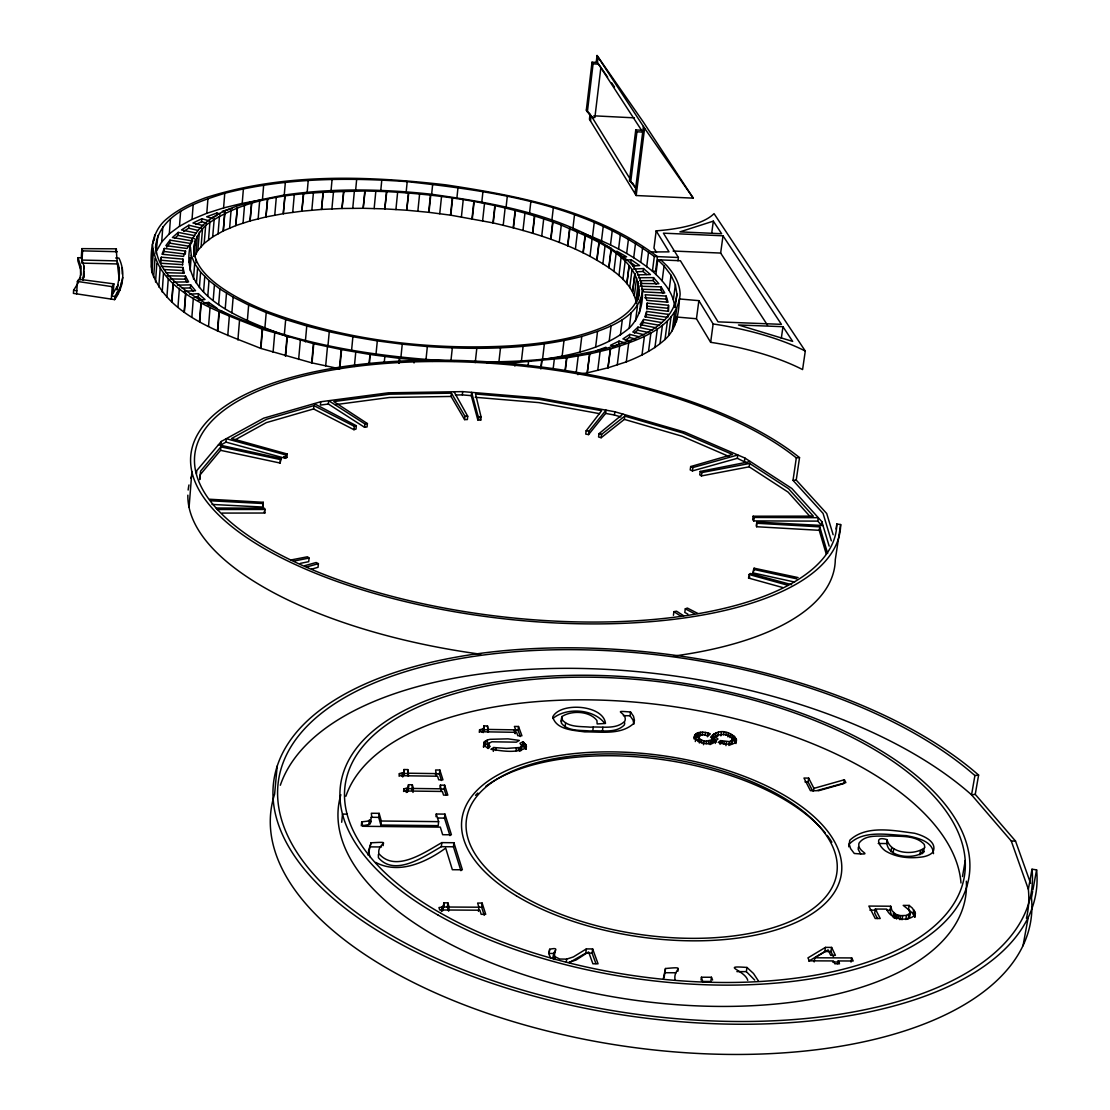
<?xml version="1.0" encoding="UTF-8"?>
<svg xmlns="http://www.w3.org/2000/svg" width="1110" height="1110" viewBox="0 0 1110 1110"><rect width="100%" height="100%" fill="white"/><g stroke="black" fill="none" stroke-linecap="round" stroke-linejoin="round"><path stroke-width="1.5" d="M646.755 308.913L647.158 303.141L668.525 305.305L668.567 311.355L647.116 308.677L647.158 303.141M639.457 289.71C638.583 307.151 622.363 318.084 608.169 325.063C577.505 338.841 543.678 343.614 510.392 345.862C428.654 350.399 345.307 340.312 268.342 311.799C238.317 300.102 166.056 265.581 205.586 225.441C251.04 192.377 311.202 192.391 365.121 190.989L386.488 191.6C445.845 194.75 505.452 204.129 561.285 225.066C591.713 238.83 645.382 257.062 638.208 299.686M914.876 917.221L915.361 913.017L912.378 908.146L909.187 905.427L903.207 905.385L908.632 909.687L910.172 913.128L909.118 917.984L905.816 919.496L906.509 915.445L910.172 913.128M933.496 853.645C932.941 840.839 916.374 837.675 906.329 835.636C887.861 834.928 863.372 829.517 849.15 844.224M694.222 739.121C693.348 730.491 705.1 731.379 710.317 733.876L708.291 735.847L703.227 734.764L699.356 735.583L698.107 740.37L698.828 739.371M858.349 847.152L858.224 849.4L860.652 854.006M182.567 264.929L182.956 259.13L161.311 257.201L160.867 263.264L182.637 264.666M212.024 504.426L262.862 507.062L263.25 502.289L209.804 499.25M262.862 507.062L263.25 502.289M78.449 282.44L73.607 290.251L73.413 293.373L114.621 299.617C123.404 287.781 125.485 271.423 118.923 258.075L115.704 257.992M83.167 280.33L83.972 266.15L81.28 257.811L78.019 257.686L77.811 260.739L80.489 269.036L80.614 275.724M76.604 293.928L77.409 281.427L78.768 279.234L113.858 283.855L113.206 293.22L111.541 296.051L114.843 296.481L120.269 287.157L122.78 277.5M80.489 269.036L80.683 265.956L78.019 257.686M81.28 257.811L81.876 248.64L116.328 248.834C116.675 259.379 118.146 269.619 119.297 280.275M81.807 263.125L82.598 250.874L81.876 248.64M83.777 269.231L83.972 266.15M713.036 743.187L713.577 739.371L710.608 737.193C726.037 719.003 754.883 751.956 718.253 742.396L720.64 740.606L729.45 741.633L732.406 739.843L732.212 738.4C728.16 733.821 719.793 733.335 714.854 736.665L714.313 740.467L716.408 742.035M111.333 299.173L112.193 286.671L113.858 283.855M116.12 251.887L116.328 248.834M114.621 299.617L114.843 296.481M82.001 260.073L116.703 260.878C121.698 270.146 118.493 280.275 116.8 289.821L118.048 285.048M118.825 270.66L119.047 267.593M117.369 294.913L117.577 291.805M120.046 290.251L120.269 287.157M122.308 267.774L122.267 274.045M121.365 285.353L121.573 282.259M152.458 244.172C157.329 294.58 223.776 312.84 262.238 329.226L313.436 343.628L341.575 349.594L339.757 368.825L311.674 362.831L260.614 348.346C220.807 332.154 168.429 316.447 151.82 272.047C149.892 253.135 151.057 230.935 167.402 218.351C178.599 208.999 191.961 202.825 205.544 197.76C282.8 172.98 366.05 175.671 445.679 184.829C519.133 195.957 596.944 210.692 657.453 256.604L655.566 271.312L652.43 271.173C631.604 254.051 606.976 242.313 581.89 232.85M151.473 267.302L152.805 248.959M153.319 242.965L153.555 239.649M151.862 272.172L153.194 253.774M154.332 240.01L154.679 235.056M155.456 247.863C158.439 214.064 197.344 201.867 224.761 193.293C284.174 177.919 346.334 177.322 407.204 181.651C492.313 191.003 583.791 204.06 654.317 256.479L678.404 257.506L677.974 260.767M153.638 277.028L154.984 258.575M156.038 253.649L157.856 235.473M155.539 282.037L156.815 263.403M156.76 250.61L161.699 241.952L162.809 226.898M158.785 286.963L160.159 268.412M161.311 257.201L161.089 260.24L182.734 262.154L182.956 259.13M164.072 251.457L164.294 248.446L185.55 251.096L185.315 254.107L164.072 251.457L162.92 254.356M162.213 292.041L163.475 273.31M161.699 241.952L169.317 233.808L170.44 218.85M166.68 247.252L169.733 243.145L169.955 240.149L190.615 243.478L186.966 248.501L165.889 245.615L169.955 240.149M166.916 296.994L168.304 278.332M171.689 301.962L173.091 283.244M171.842 302.087L173.243 283.369M174.52 238.442L177.975 235.362L178.21 232.378L194.736 235.681M169.317 233.808L179.487 226.287L180.611 211.413M177.975 306.984L179.39 288.225M183.386 273.407L182.914 267.482L161.117 266.331M183.733 231.338L188.658 228.202L188.88 225.233L201.437 228.258M186.799 282.079L185.231 279.165L185.467 276.099L167.083 275.793M184.177 311.91L185.62 293.109M184.371 312.035L185.814 293.22M179.487 226.287L192.03 219.419L193.168 204.642M282.661 334.804C243.798 319.527 172.882 295.884 192.099 239.33C209.596 207.501 250.804 201.978 283.092 195.235C331.973 187.978 381.743 188.867 430.777 194.153C497.585 203.588 569.097 215.576 623.986 257.7C647.019 273.435 648.226 309.177 629.203 328.171C603.701 349.414 569.527 355.477 537.615 360.223M191.85 242.688L192.099 239.33M190.115 270.604L191.295 255.314L190.448 247.169M193.32 291.458L190.393 287.934L190.629 284.854L177.475 285.145M193.737 253.469L194.514 243.548M193.737 256.41L194.125 251.415M194.014 256.257L195.318 239.635M193.473 279.026L194.666 263.653L191.295 255.314M194.583 256.563L195.915 254.107L197.316 236M191.891 316.836L193.348 297.979M195.957 262.89L196.22 259.546M195.915 254.107L197.871 250.43L199.356 232.268M196.415 283.272L197.608 267.857L194.666 263.653M195.693 224.539L201.618 221.709L201.84 218.753L209.873 221.043M197.871 250.43L201.09 246.864L202.492 228.854M202.547 300.657L198.149 296.758L198.385 293.664L189.741 294.219M199.384 287.559L200.591 272.103L197.608 267.857M201.09 246.864L204.171 243.409L205.683 225.344M192.03 219.419L206.793 213.286L207.945 198.579M199.495 321.65L200.979 302.752M199.703 321.775L201.188 302.863M203.56 291.819L204.781 276.321L200.591 272.103M204.171 243.409L208.513 240.093L209.915 222.166M189.075 507.325L191.891 471.542M207.792 296.092L209.013 280.566L204.781 276.321M208.513 240.093L212.676 236.888L214.23 218.92M208.458 305.527L208.708 302.42L203.74 302.961M216.686 215.937L216.908 213.009L220.182 214.105M208.541 326.396L210.04 307.456M212.676 236.888L218.059 233.863L219.489 216.034M213.189 300.31L214.438 284.757L209.013 280.566M206.793 213.286L223.582 207.931L224.761 193.293M218.059 233.863L223.249 230.935L224.678 213.148M223.249 230.935L224.844 213.065M218.656 304.556L219.905 288.961L214.438 284.757M217.449 331.044L218.975 312.063M217.699 331.155L219.225 312.174M223.415 230.852L229.617 228.23L231.06 210.47M225.233 308.677L226.509 293.04L219.905 288.961M229.617 228.23L235.764 225.594L237.207 207.889M235.764 225.594L237.401 207.82M227.758 335.567L229.312 316.544M220.848 446.872L200.619 471.07L199.717 479.659L200.341 474.567L220.557 450.327L220.848 446.872L280.4 459.582L281.232 458.513L218.448 444.791M829.156 546.12L821.844 521.631L791.818 488.442L744.907 458.041L684.634 432.067L614.843 411.754L539.515 398.046L462.676 391.622L388.389 392.815L320.721 401.751L263.708 418.165L221.237 441.461L220.959 444.902L225.982 442.127L285.367 458.333L286.921 457.445L287.226 454.004L231.56 438.519L266.58 419.261L313.908 405.608L354.27 426.323L356.338 425.713L356.005 429.084L353.951 429.695L313.603 408.952L266.289 422.646L234.182 440.337M231.879 312.812L233.155 297.147L226.509 293.04M223.582 207.931L242.202 203.38L243.395 188.825M235.958 225.524L243.034 223.221L244.491 205.558M225.982 442.127L226.274 438.7L285.672 454.892L287.226 454.004M237.901 339.993L239.482 320.929M243.034 223.221L250.055 220.918L251.512 203.297M250.055 220.918L251.734 203.227M247.336 320.776L248.654 305.056L233.155 297.147M250.263 220.862L258.144 218.906L259.615 201.312M263.667 185.176L262.446 199.675L242.202 203.38M258.144 218.906L265.942 216.95L267.441 199.384M265.942 216.95L267.676 199.342M260.614 348.346L262.238 329.226M260.905 348.429L262.543 329.309M264.86 328.324L266.22 312.562L248.654 305.056M266.192 216.894L274.753 215.298L276.265 197.774M284.229 195.235L285.353 182.401M274.753 215.298L283.272 213.689L284.798 196.206M283.272 213.689L285.048 196.165M273.074 352.203L274.739 333.069M222.083 513.084L264.804 513.028L265.124 509.476L264.388 508.2L216.103 508.005M283.536 213.647L292.721 212.426L294.247 194.958M266.22 312.562L285.672 319.569L284.271 335.387L289.141 336.871M285.298 355.991L286.99 336.829M285.617 356.074L287.31 336.899M292.721 212.426L301.851 211.191L303.405 193.75M301.851 211.191L303.682 193.723M220.557 450.327L280.095 463.037L280.4 459.582M281.232 458.513L280.095 463.037M307.082 193.279L308.219 180.486M285.367 458.333L285.672 454.892M298.632 359.46L300.352 340.271M302.128 211.164L311.827 210.303L313.395 192.904M305.333 341.838L306.776 325.993L285.672 319.569M311.827 210.303L321.484 209.443L323.065 192.072M321.484 209.443L323.357 192.044M311.674 362.831L313.436 343.628M312.021 362.901L313.769 343.698M277.181 766.108L274.614 794.177A383.921 183.941 8.3 0 0 631.729 1047.229A383.921 183.941 8.3 0 0 1031.467 897.865L1032.633 891.483M330.905 192.21L332.07 179.459M321.775 209.429L331.904 208.957L333.5 191.6M313.603 408.952L313.908 405.608M320.721 401.751L320.415 405.081L328.38 404.026L364.552 427.294L367.063 426.948L367.396 423.576L333.819 401.57L389.79 394.175L451.423 393.162L464.979 416.292L464.618 419.622L467.365 419.566L467.726 416.25L454.073 391.761M325.688 365.842L327.478 346.611M327.936 346.029L329.268 331.737L306.776 325.993M290.64 560.023L307.498 556.776L309.066 558.053L308.719 561.688L300.338 563.367M331.904 208.957L341.991 208.486L343.6 191.142M341.991 208.486L343.906 191.142M328.38 404.026L328.685 400.696L364.885 423.923L367.396 423.576M304.723 565.684L316.156 562.52L318.39 563.644L318.043 567.293L311.577 569.152M342.296 208.472L352.744 208.389L354.381 191.073M355.616 190.448L356.671 179.321M339.396 368.77L341.214 349.539M352.744 208.389L363.164 208.292L364.815 190.989M363.164 208.292L365.121 190.989M351.676 349.442L352.883 336.732L329.268 331.737M354.381 366.466L355.769 352.036L341.575 349.594M363.469 208.292L374.139 208.597L375.818 191.308M353.951 429.695L354.27 426.323M380.716 191.156L381.785 180.056M369.047 364.094L369.991 354.465L355.769 352.036M369.408 364.135L369.991 354.465M374.139 208.597L384.795 208.874L386.488 191.6M384.795 208.874L386.807 191.614M364.552 427.294L364.885 423.923M375.901 355.214L377.317 340.895L352.883 336.732M385.114 208.888L395.909 209.568L397.63 192.294M384.213 362.845L384.851 356.435L370.351 354.52M341.7 822.26L342.518 814.088L347.111 814.143M406.094 192.751L407.204 181.651M395.909 209.568L406.704 210.22L408.425 192.974M406.704 210.22L408.744 192.987M398.879 363.164L399.364 358.35L384.851 356.435M399.239 363.192L399.725 358.377L432.553 361.333M400.793 358.502L402.25 344.183L377.317 340.895M407.023 210.248L417.846 211.288L419.594 194.042M361.305 825.868L361.707 821.844L367.396 821.192L370.587 819.624L371.739 817.015L371.337 813.255L379.148 813.353L381.285 821.011L380.855 825.035L438.186 825.66L438.63 821.65L436.272 814.018L444.943 814.116L451.423 834.789L442.654 834.706L440.323 827.13L362.901 826.284L361.707 821.844M636.613 303.807C632.256 280.497 609.071 267.01 589.993 256.327C559.648 240.19 526.32 230.533 492.965 222.888L450.813 215.201L428.668 212.315L430.444 195.082M428.987 212.357L430.763 195.11M414.016 362.97L414.349 359.765M431.554 195.194L432.692 184.094M362.72 825.715L368.881 824.55L369.297 820.526M368.881 824.55L370.171 823.648L370.587 819.624M368.021 855.047L371.073 842.809C394.647 841.463 376.97 842.643 378.857 853.618C395.451 873.112 425.13 852.105 441.808 842.615L453.907 842.74L462.384 869.796L452.353 869.713L445.693 848.096C426.185 862.22 399.031 874.874 375.679 862.401M439.74 213.758L441.53 196.512M425.865 360.847L427.35 346.542C478.896 349.983 531.454 349.289 581.779 336.469C605.477 329.018 639.041 319.056 642.648 290.126M380.855 825.035L378.732 817.362L379.148 813.353M383.158 845.64L383.436 842.934M450.507 215.146L452.311 197.899M450.813 215.201L452.63 197.955M456.848 198.468L458.014 187.382M399.1 776.223L399.378 773.601L403.651 772.56L403.971 769.535L407.772 769.591L408.577 775.862M401.848 775.932L402.125 773.295M461.399 216.95L463.231 199.689M402.625 776.931L403.041 772.99M403.971 769.535L403.235 776.5L404.193 771.325M403.596 791.486L403.887 788.835L408.202 787.781L408.494 784.714L412.323 784.756L413.447 788.461L413.017 792.415L411.907 788.711L412.323 784.756M196.47 473.817L196.817 470.557L221.237 441.461M450.951 360.653L452.311 347.943M408.078 775.959L407.772 769.591M406.232 792.498L406.648 788.53M407.578 788.211L407.148 792.179L408.744 786.518M407.772 791.749L408.494 784.714M464.618 419.622L451.076 396.45L451.423 393.162M472 218.684L473.859 201.423M472.305 218.739L474.164 201.479M481.754 202.547L482.961 191.461M455.433 395.007L462.315 394.896L462.676 391.622M482.614 220.821L484.501 203.56M477.827 419.927L471.278 395.646L471.639 392.371L478.188 416.597L477.827 419.927L480.685 420.163L481.046 416.833L475.538 393.994L539.224 399.336L601.62 410.686L586.149 430.777L585.747 434.093L588.55 434.607L605.63 413.419L606.032 410.145L588.952 431.29L588.55 434.607M475.233 362.651L476.8 348.387M492.965 222.888L494.852 205.614M493.256 222.957L495.157 205.683M436.466 776.237L435.606 769.979L439.837 770.049L442.959 779.844L438.7 779.789L437.576 776.209L400.002 775.696L399.378 773.601M441.475 780.51L439.407 773.961L439.837 770.049M435.98 816.683L436.272 814.018M440.087 787.767L440.392 785.131L444.652 785.186L447.816 795.149L443.528 795.093L442.39 791.458L404.512 790.972L403.887 788.835M503.205 225.344L505.119 208.07M441.267 791.458L440.392 785.131M506.063 207.403L507.298 196.29M446.026 794.843L444.208 789.141L444.652 785.186M449.966 835.636L444.486 818.112L444.943 814.116M378.357 854.534L378.427 857.697C395.007 877.219 424.7 856.171 441.364 846.666L441.808 842.615M513.195 227.744L515.137 210.442M513.472 227.814L515.415 210.511M498.889 362.082L500.499 347.846M441.447 911.324L441.919 907.175L444.083 904.886L443.792 902.832L447.857 902.86L449.12 907.037L448.648 911.185L447.385 906.995L447.857 902.86M442.89 906.801L442.418 910.963L444.083 904.886M443.487 905.593L443.792 902.832M443.07 910.464L443.528 906.315M522.963 230.505L524.933 213.175M460.914 870.698L453.449 846.791L453.907 842.74M529.553 212.995L530.816 201.867M514.721 365.787L515.082 362.609L566.572 357.906L589.549 353.951L610.542 348.942C637.431 340.326 677.1 328.033 680.111 294.414A265.124 88.883 5.9 0 0 667.11 265.998L660.852 259.906M515.04 365.773L515.401 362.582M532.495 233.183L534.479 215.853M532.772 233.267L534.756 215.937M521.478 360.542L523.101 346.348M479.284 732.309L479.589 729.756L483.669 728.784L483.835 725.912L487.512 725.982L488.428 731.989M481.934 732.045L482.226 729.478M482.808 731.74L483.1 729.187M483.669 728.784L483.225 732.628L483.835 725.912M483.696 731.448L484.14 727.605M541.708 236.222L543.706 218.864M487.484 739.926L484.348 741.799L483.391 746.919L487.04 743.797L487.484 739.926L490.162 739.316L507.991 738.844L519.327 740.412L516.358 742.16L491.799 741.785L488.456 743.617L488.081 748.459L488.456 743.617M483.724 747.099L484.348 741.799M527.999 366.466L528.554 361.693M485.112 744.616L485.569 740.759M487.873 732.114L487.512 725.982M488.983 742.84L488.012 747.474M488.844 748.168L488.525 744.588M551.809 220.862L553.293 208.111M550.699 239.177L552.711 221.806M550.948 239.274L552.974 221.889M493.312 751.387L493.77 747.516L506.41 748.417L520.229 747.474L521.853 746.087L519.966 743.284L522.921 741.841L526.237 745.185L526.154 749.222M495.892 750.471L496.184 747.89M540.723 368.742L541.652 360.805M541.028 368.7L541.957 360.764M542.512 359.654L544.358 343.933M478.452 911.379L478.937 907.231L477.619 903.054L482.142 903.082L485.722 914.349L481.171 914.321L479.881 910.214L439.699 909.95L438.977 907.536L441.919 907.175M559.246 242.466L561.285 225.066M484.21 915.278L481.657 907.231L482.142 903.082M567.598 245.671L569.652 228.244M553.168 368.839L554.292 359.335M567.834 245.768L569.888 228.341M600.871 67.488L594.877 117.521L592.171 117.382L587.384 111.819L586.33 110.112L592.019 62.202L597.457 62.479L642.704 132.076L636.946 131.799L635.752 129.953L641.511 130.231M572.788 229.381L574.494 214.993M587.384 111.819L593.087 63.839L592.019 62.202M479.589 729.756L480.269 731.74L516.58 732.336L517.829 735.722L521.936 735.791L518.509 726.495L514.416 726.426L515.678 729.867L515.22 733.71L514.388 731.407M590.034 114.219L589.438 119.256L636.183 195.526L693.264 198.149L643.273 121.947L597.041 55.5L596.236 62.216M562.118 356.282L563.991 340.617M590.492 120.948L591.117 115.676L586.33 110.112M597.457 62.479L598.096 57.137M520.34 736.527L518.051 730.324L518.509 726.495M575.396 249.195L577.477 231.726M516.067 750.776L516.372 748.196M518.231 750.485L518.537 747.904M565.059 370.56L566.572 357.906M519.758 751.331L520.229 747.474M565.337 370.504L566.849 357.85M521.339 746.863L520.867 750.735L521.853 746.087M521.755 745.115L521.381 749.944M522.921 741.841L522.449 745.698L525.779 749.042L526.237 745.185M523.462 746.239L523.92 742.396M583.027 252.622L585.123 235.126M583.236 252.719L585.331 235.223M524.905 747.543L525.363 743.686M589.993 256.327L592.102 238.803M576.132 373.265L578.227 355.894M592.49 236.888L594.238 222.444M579.892 352.064L581.779 336.469M596.805 259.934L598.956 242.382M597 260.045L599.136 242.493M601.467 240.884L603.229 226.412M577.561 374.556L587.232 372.849L589.549 353.951M587.232 372.849L589.798 353.882M602.869 263.805L605.019 246.212M595.626 347.069L597.527 331.543M610.5 244.894L612.29 230.408M608.807 267.565L610.972 249.944M608.96 267.676L611.138 250.055M587.495 372.78L597.763 370.296L600.094 351.44M613.872 271.548L616.05 253.885M618.561 249.126L620.365 234.599M624.763 722.846L624.375 724.899C615.759 733.876 600.996 730.019 589.882 730.99C580.475 730.005 567.807 731.559 561.369 723.137L561.91 716.574C571.594 710.22 589.493 710.844 596.916 720.487L597.166 723.942L605.491 723.47C603.465 704.739 560.273 701.756 552.752 716.921C556.235 729.964 573.814 730.213 584.72 731.892C600.732 731.629 620.601 735.292 633.505 723.637L634.448 720.293L633.491 716.228L630.549 711.996C609.626 710.344 628.066 712.19 624.875 721.098C616.244 730.075 601.495 726.204 590.367 727.175C580.96 726.19 568.292 727.744 561.84 719.336L561.549 717.865M561.077 721.666L561.91 716.574M609.168 341.367L611.097 325.924M632.714 183.192L635.697 188.034L629.495 180.292L635.752 129.953M622.918 414.099L598.998 433.663L598.581 436.979L601.148 437.742L624.361 419.386L624.791 416.111L682.706 432.969L732.517 454.476L690.67 466.561L690.212 469.918L692.446 470.904L737.331 458.319L747.127 463.134M618.978 275.558L621.045 257.742M630.674 182.206L636.946 131.799M597.763 370.296L607.975 367.812L610.32 349.012M607.975 367.812L610.542 348.942M601.148 437.742L601.564 434.412L624.791 416.111M565.115 726.814L565.587 722.999M622.876 279.512L625.096 261.766M626.664 253.371L628.496 238.816M635.003 193.598L643.412 126.443M636.183 195.526L644.605 128.288L597.041 55.5M625.554 343.059L619.075 341.103L618.686 344.183L613.025 346.958M620.393 335.04L622.321 319.666M626.817 283.48L629.051 265.692M626.914 283.605L629.148 265.803M617.271 364.802L619.63 346.043M624.75 260.309L631.188 259.712L630.813 262.626L635.045 265.567M629.731 287.587L631.979 269.758M633.699 257.784L635.53 243.187M620.892 416.916L614.44 415.029L614.843 411.754M632.589 291.611L634.851 273.726M554.043 953.462L553.71 959.401C550.324 953.379 562.756 946.4 549.686 949.258L549.145 953.448L553.959 953.476M632.658 291.722L634.906 273.851M629.203 328.171L631.146 312.867M634.337 295.718L636.599 277.791M608.197 367.743L626.29 361.874L628.649 343.17M625.277 340.187L629.398 337.454L629.786 334.387L639.152 336.774M636.099 299.853L638.333 281.774M640.775 262.21L642.635 247.585M553.515 957.666L554.473 951.769M636.821 302.156L638.902 285.783M554.903 953.268L555.264 950.465M638.153 298.576L638.777 293.637M635.544 320.846L637.487 305.625M554.903 959.637L555.25 956.834L554.237 955.197M641.094 285.395L641.524 282.065M646.603 274.503L643.12 271.478L643.495 268.551L633.255 269.064M639.388 313.145L641.316 298.007M634.476 333.125L637.584 330.183L637.972 327.131L652.486 330.211M646.7 266.775L648.559 252.109M640.623 326.354L643.217 322.469L643.606 319.444L661.657 322.58M626.29 361.874C640.262 356.463 653.818 349.594 665.015 339.493C676.503 329.157 678.64 313.644 679.459 298.951L698.87 300.657L696.456 318.75L710.65 342.324A143.856 51.546 7.6 0 1 802.586 369.575L805.291 351.037L714.035 213.62A125.943 39.03 6.8 0 1 656.163 230.838L653.957 248.154L656.51 252.414M592.768 730.99L593.253 727.189M646.284 314.435L646.672 311.411L668.137 314.352L667.734 317.377L646.284 314.435L645.409 317.127M654.317 256.479L652.43 271.173C663.017 280.802 673.631 292.527 674.686 307.484M641.982 355.103L644.369 336.497M656.357 284.257L653.166 280.58L653.54 277.625L638.75 277.764M566.308 961.926L566.655 959.123L573.329 956.945L586.357 948.911L592.643 948.939L598.068 963.813L592.893 963.785L588.591 951.936L576.034 960.025L568.792 962.356M655.871 274.517L657.758 259.782L680.402 260.739L718.045 321.858L781.412 324.342L722.999 235.792L663.419 233.169L678.404 257.506M648.545 351.301L650.932 332.75M602.411 731.06L602.896 727.258M662.934 293.512L660.741 289.807L661.13 286.838L640.65 286.255M662.157 280.705L664.071 265.914L657.758 259.782M654.914 347.61L657.314 329.115M666.708 302.156L666.153 296.092L645.132 294.733L646.755 300.352L668.04 302.239L666.153 296.092M660.034 343.489L662.434 325.036M669.122 290.168L671.05 275.294L664.071 265.914M668.151 311.327L668.525 305.305M665.015 339.493L667.401 321.095M569.319 962.592L585.803 953.101L586.357 948.911M668.636 335.109L671.037 316.766M673.409 299.644L675.366 284.687L671.05 275.294M675.158 307.373L676.92 293.997L675.366 284.687M672.188 330.849L674.575 312.576M595.89 963.549L592.102 953.129L592.643 948.939M674.325 326.257L676.725 308.039M633.949 724.081L632.991 720.001L630.05 715.77L630.549 711.996M711.718 233.128L713.328 221.14L679.903 231.879L721.625 233.724L713.328 221.14M767.551 325.258L720.654 253.066L722.999 235.792M692.446 470.904L692.904 467.532L737.803 454.989L737.331 458.319M673.423 615.301L673.909 611.652L676.545 611.194L683.691 615.745M710.65 342.324L713.133 323.967L698.87 300.657M750.291 461.538L700.202 471.445L699.744 474.816L701.423 475.926L749.167 466.81L788.086 492.105L810.55 517.066M701.423 475.926L701.881 472.555L700.202 471.445M697.871 613.469L687.354 608.044L685.3 608.835L684.801 612.47L687.853 614.08M676.42 321.803L677.086 317.058L696.456 318.75M694.277 738.053L694.624 735.514M695.11 734.57L694.569 738.358L700.035 736.096M695.471 737.526L695.998 733.724M695.332 741.549L695.679 739.01L694.569 736.582M696.719 736.846L697.246 733.044M663.364 978.493L665.5 968.517C688.131 966.463 672.896 968.503 675.06 979.589M698.232 736.36L698.773 732.572M698.287 741.633L698.634 736.568M700.216 734.834L700.577 732.295M676.92 293.997C673.728 327.394 635.059 339.285 607.975 347.902C564.046 359.39 518.342 362.512 473.068 361.763M699.369 742.992L699.897 739.191L698.828 737.831M702.297 734.764L702.644 732.239M701.354 742.77L701.714 740.231L699.897 739.191M703.476 744.713L704.004 740.897L701.714 740.231M705.127 734.973L705.488 732.447M744.435 461.385L744.907 458.041M706.182 743.7L706.543 741.161L713.577 739.371M707.445 736.776L707.986 732.988M708.416 743.631L708.777 741.091M749.167 466.81L749.638 463.467L701.881 472.555M677.821 971.361L678.224 968.558M710.095 744.63L710.636 740.828M712.814 735.125L712.273 738.913L717.92 736.027M711.676 744.088L712.218 740.287M713.48 737.567L714.021 733.779M715.409 736.596L715.95 732.808M715.242 743.436L715.603 740.911L718.004 739.01L714.854 736.665M718.101 734.764L718.461 732.239M720.876 735.875L721.431 732.087M720.085 744.408L720.64 740.606M749.638 463.467L788.586 488.733L813.311 516.136L753.149 516.219L752.663 519.66L753.732 520.909L817.765 521.117L821.317 525.072L821.844 521.631M753.732 520.909L754.217 517.454L753.149 516.219M722.027 743.839L722.402 741.3M723.47 734.764L723.831 732.239M781.301 338.328L782.98 326.701L738.469 324.966L792.665 341.394L782.98 326.701M723.887 744.213L724.247 741.674M725.857 735.097L726.217 732.572M782.814 587.565L748.57 578.06L749.083 574.508L750.36 573.495L791.61 584.692M822.996 525.516L756.812 522.061L756.312 525.516L756.632 526.737L819.236 530.303L826.201 553.89M756.632 526.737L756.812 522.061M725.94 745.629L726.481 741.827M727.938 736.901L728.493 733.113M794.58 582.029L753.135 572.927L753.634 569.388L754.12 568.195L798.09 577.588M754.12 568.195L753.135 572.927M729.45 741.633L728.895 745.434L731.865 743.631L732.406 739.843M730.005 737.637L730.56 733.849M730.907 744.741L731.448 740.939M732.433 734.764L731.879 738.552L735.986 743.506L736.527 739.704M733.46 739.649L734.015 735.861M734.709 740.883L735.25 737.082M701.02 980.033L701.437 977.23L711.441 977.258L712.606 980.047M735.583 742.229L736.124 738.441M711.441 977.258L710.83 981.462L702.491 981.434M831.321 540.834L823.079 513.431L793.012 480.366L796.314 457.903L799.533 457.625L796.231 480.089L826.714 513.528L833.138 534.742M754.717 980.088L746.35 971.638L746.975 967.462C719.558 965.381 745.004 970.279 747.738 980.338M817.765 521.117L818.278 517.69L754.217 517.454M819.236 530.303L819.763 526.861L757.131 523.282M836.052 529.012L836.815 524.031L840.659 524.544L835.289 559.648A325.563 129.759 6.6 0 1 673.492 656.107M812.575 790.764L808.052 781.953L808.649 778.11L803.959 778.041L810.411 790.653L816.419 790.722L845.875 782.592L844.377 779.761L813.921 788.364L813.519 790.944M848.748 846.805L849.788 840.27C866.327 824.674 893.786 830.627 914.432 833.235C922.368 835.206 937.811 841.394 933.011 851.925A27.375 12.654 10.5 0 1 923.492 856.754C910.686 858.793 896.616 857.836 885.364 850.87C879.495 846.888 872.932 835.206 887.057 839.632C890.511 854.325 915.167 855.588 924.824 847.541L924.297 844.474C916.097 835.275 901.917 836.635 890.72 835.955C880.48 836.843 865.828 833.541 858.987 843.212C856.601 852.758 876.525 855.227 854.284 853.479L850.621 848.637L849.178 844.155M814.157 961.94L814.809 957.791L828.115 949.869L830.724 955.321L835.428 955.335L831.612 947.413L825.465 947.385L807.941 957.888L809.315 960.844L833.43 960.927L834.789 963.771L839.507 963.785L838.133 960.941L853.201 960.996L851.703 957.93L814.809 957.791M844.377 779.761L843.766 783.604L818.125 790.861M808.746 961.163L824.799 951.52L825.465 947.385M833.499 956.834L830.946 951.547L831.612 947.413M837.689 963.716L838.133 960.941M851.023 962.079L851.703 957.93M915.334 914.515C908.41 922.59 890.317 919.691 886.64 909.104L875.346 909.021L874.68 913.072L877.469 918.511M924.158 851.481C914.376 860.305 883.949 857.766 887.057 839.632M890.997 851.62L891.649 847.679M893.092 852.827L893.744 848.872M891.33 914.709L890.026 910.255L890.706 906.218L868.853 906.065L875.207 918.497L880.23 918.525L875.346 909.021M893.55 912.781L892.87 916.832L895.229 918.456L895.909 914.404L891.996 910.658L890.706 906.218M893.925 917.72L894.604 913.669M896.589 919.011L897.268 914.959L895.909 914.404M898.351 918.067L898.809 915.361L897.268 914.959M899.919 919.677L900.599 915.625L906.509 915.445M902.014 919.774L902.694 915.722M909.187 905.427L908.507 909.465L913.044 913.78L914.682 917.068L915.361 913.017M908.299 918.65L908.993 914.598M909.118 917.984L909.798 913.918M919.829 854.783L920.495 850.843M921.966 853.881L922.632 849.941M913.044 913.78L913.724 909.728M923.409 852.758L924.075 848.817M914.057 915.389L914.751 911.338M1030.607 883.366L1015.511 841.047L975.246 794.358L978.604 775.071L974.913 775.557L971.555 794.843L1011.265 841.005L1028.36 889.249A379.662 181.083 8.3 0 1 1026.417 918.275M962.481 876.553L965.27 860.541M1028.36 889.249L1032.009 869.227L1036.587 869.851L1032.924 889.873M1023.018 945.789L1028.248 917.207M189.283 262.39L190.282 257.631M665.5 968.517L664.071 977.854M82.972 278.596L84.152 274.489M79.865 280.053L80.641 277.389M79.67 278.291L80.85 274.295L80.683 265.956M667.221 317.307L668.137 314.352M549.686 949.258L548.729 953.767L550.948 958.429M646.672 311.411L644.91 316.794L664.668 319.985M185.55 251.096L183.538 256.41L162.005 254.232L164.294 248.446M526.473 746.655L525.987 747.918C515.609 753.565 502.233 750.873 490.939 749.319L493.77 747.516M371.073 842.809L368.451 850.968L370.005 856.878M370.171 823.648L371.323 821.039M113.206 293.22L117.022 286.727M553.946 955.974L554.736 954.669M643.606 319.444L640.137 324.606L656.371 327.852M552.877 718.475C566.405 707.139 593.697 708.804 604.673 723.318M561.438 720.376L562.451 719.252M715.603 740.911C710.22 745.712 700.521 744.005 695.679 739.01M637.972 327.131L632.797 332.015L643.869 334.679M178.21 232.378L172.425 237.498L192.821 241.036M748.57 578.06L749.847 577.047M714.313 740.467L715.492 739.551M629.786 334.387L622.918 338.925L631.146 341.283M188.88 225.233L181.499 229.936L196.137 233.044M619.075 341.103L610.583 345.252L615.259 346.82M201.84 218.753L192.96 222.999L203.019 225.566M210.817 218.087L215.215 216.478M595.89 350.899L605.949 347.222M216.908 213.009L206.64 216.755L212.912 218.642M307.068 566.891L318.39 563.644M232.254 208.486L222.375 211.261L225.538 212.385M587.204 353.535L590.492 352.619M293.956 561.063L309.066 558.053M975.246 794.358L971.555 794.843A379.662 181.083 8.3 0 0 577.283 668.4A379.662 181.083 8.3 0 0 280.33 785.256M335.206 404.678L389.457 397.477L451.076 396.45M527.819 361.361L531.093 360.986M621.891 257.34L626.609 256.826L616.744 251.179M198.26 300.144L205.003 299.506L198.385 293.664M793.012 480.366L796.231 480.089M566.655 959.123L559.745 959.026L555.25 956.834M632.95 265.998L639.651 265.567L631.188 259.712M194.694 296.981L198.149 296.758M184.218 291.292L195.526 290.723L190.629 284.854M636.294 271.825L643.12 271.478M182.179 288.128L190.393 287.934M487.193 363.261L515.082 362.609M637.501 274.864L650.46 274.572L643.495 268.551M464.979 416.292L467.726 416.25M640.012 280.705L653.166 280.58M173.715 282.065L188.617 281.926L185.467 276.099M217.255 509.518L265.124 509.476M832.583 962.009L839.299 962.023M736.887 971.611L746.35 971.638M664.918 972.721L676.032 972.762M824.799 951.52L830.946 951.547M585.803 953.101L592.102 953.129M443.32 906.967L447.385 906.995M449.12 907.037L481.657 907.231M869.865 910.131L876.595 910.172M886.668 910.242L890.026 910.255M1011.265 841.005L1015.511 841.047M878.204 843.475L886.418 843.558M441.364 846.666L453.449 846.791M370.657 846.875L381.465 846.972M651.32 251.956L669.025 251.859L656.163 230.838M370.92 817.265L378.732 817.362M437.562 818.028L444.486 818.112M381.285 821.011L438.63 821.65M408.868 773.226L436.757 773.614M407.342 773.517L403.554 773.476L403.776 775.252M435.175 773.906L439.407 773.961M804.93 781.912L808.052 781.953M413.447 788.461L441.558 788.821M411.907 788.711L408.078 788.669L408.313 790.486M441.364 789.099L444.208 789.141M640.317 283.452L658.882 283.758L653.54 277.625M170.205 278.929L185.231 279.165M623.348 715.645L630.05 715.77M488.733 729.437L515.678 729.867M483.405 729.756L487.068 729.811M513.958 730.255L518.051 730.324M82.598 250.874L117.341 251.706M83.458 263.167L116.494 263.93M165.903 272.685L184.315 273.213L182.914 267.482M641.982 289.266L660.741 289.807M673.076 251.026L720.654 253.066M593.822 115.815L634.393 117.854M210.623 500.79L263.167 503.524M593.087 63.839L598.526 64.13L607.642 77.103M164.238 269.563L182.678 270.535M454.587 361.319C368.714 356.574 280.733 342.768 203.838 302.322C182.581 289.252 156.108 272.366 155.705 244.477M644.744 297.716L665.764 299.076M462.315 394.896L471.278 395.646M475.177 397.283L538.836 402.611L599.525 413.655M478.188 416.597L481.046 416.833M402.25 344.183L427.35 346.542M417.846 211.288L428.668 212.315M646.769 306.152L668.123 308.302M704.004 740.897L706.543 741.161M898.809 915.361L900.599 915.625M77.409 281.427L112.193 286.671M169.733 243.145L188.797 246.212M73.607 290.251L76.812 290.806M643.217 322.469L659.617 325.327M605.63 413.419L614.44 415.029M586.149 430.777L588.952 431.29M177.975 235.362L194.5 238.664M637.584 330.183L648.864 332.584M753.634 569.388L796.772 578.837M188.658 228.202L198.066 230.464M629.398 337.454L635.641 339.036M749.083 574.508L788.239 585.372M283.647 456.543L286.921 457.445M201.618 221.709L206.432 223.082M624.361 419.386L682.262 436.272L728.937 456.46M598.998 433.663L601.564 434.412M574.3 229.964L578.851 231.685M690.67 466.561L692.904 467.532M607.309 246.406L611.485 248.418M314.158 403.638L356.338 425.713M685.3 608.835L694.471 613.663M221.5 311.008L229.95 315.781M620.601 256.507L623.418 258.13M673.909 611.652L680.999 616.272M208.708 302.42L216.977 308.164M489.149 745.587L490.231 746.392L487.318 747.876L484.876 746.031L483.835 743.048M746.975 967.462L753.496 973.484L758.296 980.754M629.495 180.292L632.006 183.205M644.605 128.288L693.264 198.149M611.568 82.737L614.51 86.955M591.117 115.676L630.022 178.807M588.73 112.887L589.785 114.594M661.13 286.838L664.779 293.012L643.911 291.902L642.274 289.072M264.083 511.752L264.804 513.028M808.649 778.11L813.921 788.364M701.437 977.23L702.796 982.086M819.763 526.861L827.63 553.446M479.895 416.888L480.685 420.163M909.159 915.403L909.492 917.179M731.657 742.201L731.865 743.631M640.29 301.934L640.734 305.181M83.805 270.896L83.958 277.583M480.741 654.234A325.563 129.759 6.6 0 1 187.84 495.171M188.145 490.023A325.563 129.759 6.6 0 1 188.977 484.959M190.837 478.354A325.563 129.759 6.6 0 1 192.072 475.135M836.815 524.031A322.982 125.735 6.6 0 1 403.152 599.178A322.982 125.735 6.6 0 1 272.227 385.42A322.982 125.735 6.6 0 1 796.314 457.903M840.659 524.544A326.867 127.261 6.6 0 1 402.07 600.815A326.867 127.261 6.6 0 1 269.078 384.462A326.867 127.261 6.6 0 1 799.533 457.625M1036.587 869.851A385.198 181.707 8.3 0 1 540.806 997.973A385.198 181.707 8.3 0 1 352.411 690.045A385.198 181.707 8.3 0 1 978.604 775.071M1032.009 869.227A380.563 179.501 8.3 0 1 541.777 995.448A380.563 179.501 8.3 0 1 356.31 691.252A380.563 179.501 8.3 0 1 974.913 775.557M966.338 881.201A316.822 150.891 8.3 0 1 635.378 1000.29A316.822 150.891 8.3 0 1 340.853 794.704M345.89 796.258A312.063 148.934 8.3 0 1 669.996 706.099A312.063 148.934 8.3 0 1 960.982 883.005M475.552 795.357A191.586 91.45 8.3 0 1 477.827 793.053M485.625 786.463A191.586 91.45 8.3 0 1 660.603 759.337A191.586 91.45 8.3 0 1 825.105 832.778M827.228 835.455A191.586 91.45 8.3 0 1 831.889 842.199M713.133 323.967A144.161 50.935 7.6 0 1 805.291 351.037M441.086 913.377A312.964 147.38 8.3 0 0 956.751 898.614A312.964 147.38 8.3 0 0 567.085 677.377A312.964 147.38 8.3 0 0 441.086 913.377M519.48 894.355A187.104 89.105 8.3 0 0 830.571 890.109A187.104 89.105 8.3 0 0 604.936 753.94A187.104 89.105 8.3 0 0 519.48 894.355M438.186 915.139A317.571 149.572 8.3 0 0 961.288 899.835A317.571 149.572 8.3 0 0 565.434 675.49A317.571 149.572 8.3 0 0 438.186 915.139M516.4 895.853A191.683 91.297 8.3 0 0 835.011 891.302A191.683 91.297 8.3 0 0 603.576 751.9A191.683 91.297 8.3 0 0 516.4 895.853"/></g></svg>
